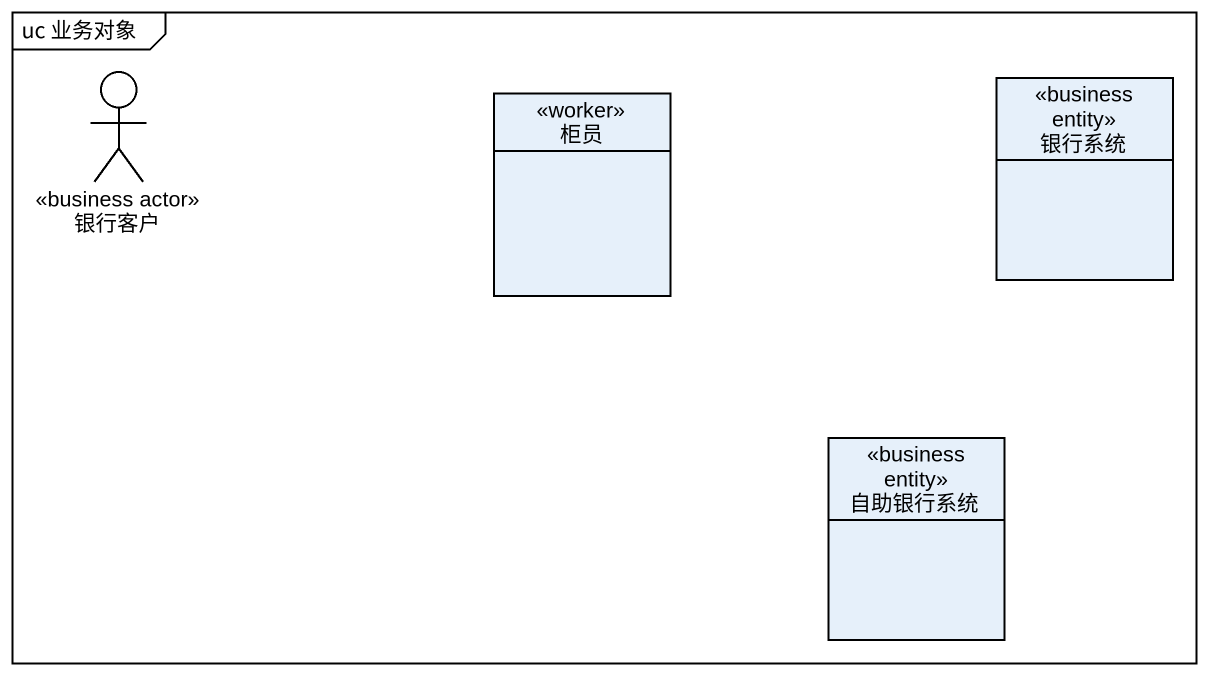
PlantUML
@startuml
mainframe uc 业务对象
allowmixing
hide circle
hide empty members
actor 银行客户 <<business actor>>
class 柜员 <<worker>>
class 银行系统 <<business entity>>
class 自助银行系统 <<business entity>>
@enduml
